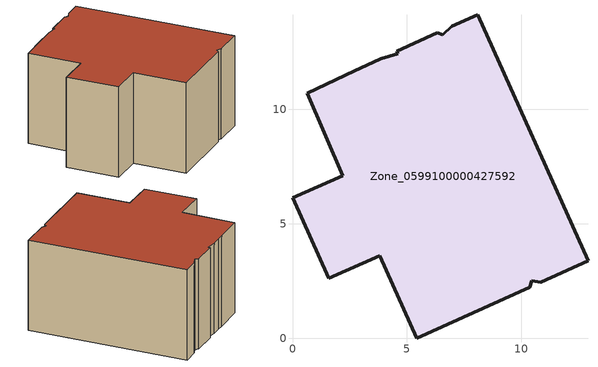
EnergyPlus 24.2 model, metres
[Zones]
Zone_0599100000427592
 floor ground (C_G): 10.83,2.44 10.46,2.51 10.37,2.23 5.42,0 3.81,3.6 1.59,2.61 0,6.14 2.19,7.1 0.64,10.71 2.71,11.67 3.24,11.92 3.85,12.21 4.6,12.43 4.55,12.54 6.32,13.34 6.57,13.24 6.95,13.62 8.08,14.12 12.9,3.38 z0
 wall outside (C_F): 0,6.14 1.59,2.61 3.81,3.6 5.42,0 10.37,2.23 10.46,2.51 10.83,2.44 12.9,3.38 8.08,14.12 6.95,13.62 6.57,13.24 6.32,13.34 4.55,12.54 4.6,12.43 3.85,12.21 3.24,11.92 2.71,11.67 0.64,10.71 2.19,7.1 0,6.14 z0:6.76
 roof outside (C_R): 10.46,2.51 10.83,2.44 12.9,3.38 8.08,14.12 6.95,13.62 6.57,13.24 6.32,13.34 4.55,12.54 4.6,12.43 3.85,12.21 3.24,11.92 2.71,11.67 0.64,10.71 2.19,7.1 0,6.14 1.59,2.61 3.81,3.6 5.42,0 10.37,2.23 z6.76
[BUILDING]
Pand.0599100000427592: North Axis=0; Terrain=City; Loads Convergence Tolerance Value=0.04; Temperature Convergence Tolerance Value=0.4; Solar Distribution=FullExterior; Maximum Number of Warmup Days=25; Minimum Number of Warmup Days=1
[Site:Location]
Rotterdam.The.Hague.AP_ZH_NLD Design_Conditions: Latitude=51.96; Longitude=4.45; Time Zone=1; Elevation=-4.5
[SITE:GROUNDTEMPERATURE:BUILDINGSURFACE]
18, 18, 18, 18, 18, 18, 18, 18, 18, 18, 18, 18
[MATERIAL] Thermal Absorptance=0.9; Solar Absorptance=0.7; Visible Absorptance=0.7
Name | Roughness | Thickness | Conductivity | Density | Specific Heat
G.D.2006-2014 | MediumSmooth | 0.15 | 0.06 | 540 | 1210
F.D.2006-2014 | Rough | 0.3 | 0.12 | 1920 | 840
R.D.2006-2014 | MediumRough | 0.2 | 0.08 | 1500 | 1000
[CONSTRUCTION]
C_G: G.D.2006-2014
C_F: F.D.2006-2014
C_R: R.D.2006-2014
[ZONE]
Zone_0599100000427592: Type=1; Multiplier=1; Ceiling Height=Autocalculate; Volume=Autocalculate; Floor Area=autocalculate; Part of Total Floor Area=Yes
[ZONEINFILTRATION:DESIGNFLOWRATE]
Infil_Zone_0599100000427592: Zone or ZoneList or Space or SpaceList=Zone_0599100000427592; Schedule=AlwaysOn; Design Flow Rate Calculation Method=Flow/Area; Flow Rate per Floor Area=0.0021; Constant Term Coefficient=1; Temperature Term Coefficient=0; Velocity Term Coefficient=0; Velocity Squared Term Coefficient=0
[HVACTEMPLATE:ZONE:IDEALLOADSAIRSYSTEM]
Zone_0599100000427592: Maximum Heating Supply Air Temperature=50; Minimum Cooling Supply Air Temperature=13; Maximum Heating Supply Air Humidity Ratio=0.0156; Minimum Cooling Supply Air Humidity Ratio=0.0077; Heating Limit=NoLimit; Cooling Limit=NoLimit; Dehumidification Control Type=ConstantSensibleHeatRatio; Cooling Sensible Heat Ratio=0.7; Dehumidification Setpoint=60; Humidification Control Type=None; Humidification Setpoint=30; Outdoor Air Method=None; Outdoor Air Flow Rate per Person=0.00944; Outdoor Air Flow Rate per Zone Floor Area=0; Outdoor Air Flow Rate per Zone=0; Demand Controlled Ventilation Type=None; Outdoor Air Economizer Type=NoEconomizer; Heat Recovery Type=None; Sensible Heat Recovery Effectiveness=0.7; Latent Heat Recovery Effectiveness=0.65
[ZONECONTROL:THERMOSTAT]
ThermostatControl_Zone_0599100000427592: Zone or ZoneList=Zone_0599100000427592; Control Type Schedule=DualSetpointControlType; Control 1=Thermostat_Zone_0599100000427592; Temperature Difference Between Cutout And Setpoint=0
[THERMOSTATSETPOINT:DUALSETPOINT]
Thermostat_Zone_0599100000427592: Heating Setpoint Temperature Schedule=HeatingSetpoint_Zone_0599100000427592; Cooling Setpoint Temperature Schedule=CoolingSetpoint_Zone_0599100000427592
[SCHEDULE:COMPACT]
HeatingSetpoint_Zone_0599100000427592: Through: 12/31, For: AllDays, Until: 24:00, 21
CoolingSetpoint_Zone_0599100000427592: Through: 12/31, For: AllDays, Until: 24:00, 24
DualSetpointControlType: Through: 12/31, For: AllDays, Until: 24:00, 4
AlwaysOn: Through: 12/31, For: AllDays, Until: 24:00, 1
